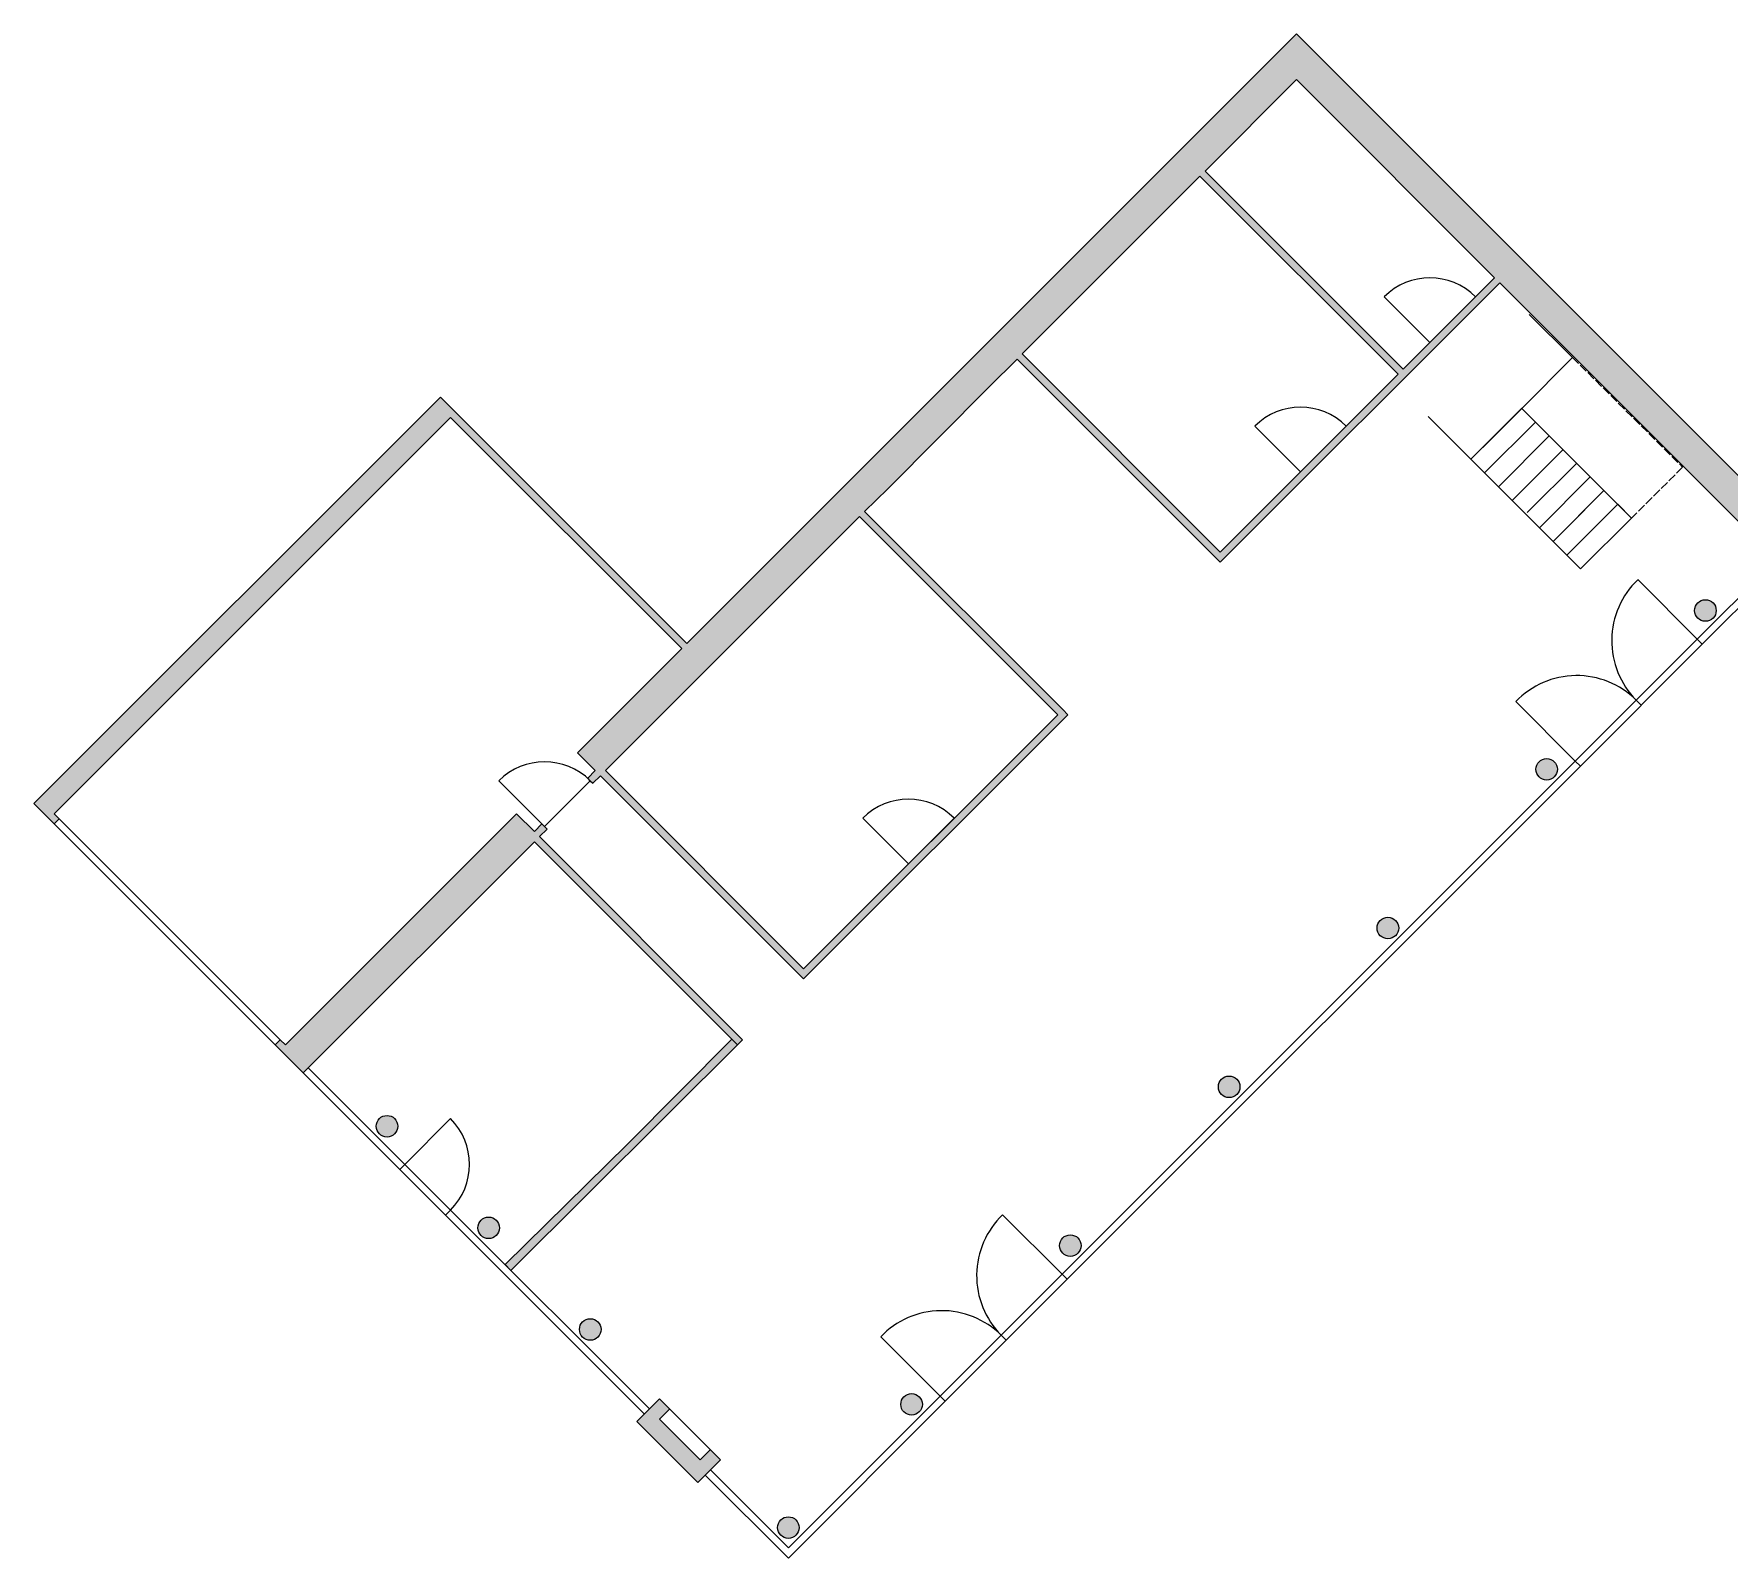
# Model space of a CAD drawing. Header units: millimetres. Extents: x 1055 to 35274, y -3049 to 16218.
# Drawn here: x 6229 to 8588, y -3049 to -927 of the extents above; entities that cross this region are included whole.
import ezdxf

# ---------------------------------------------------------------- set-up
doc = ezdxf.new("R2010")
doc.units = ezdxf.units.MM
doc.linetypes.add('ACAD_ISO02W100', pattern=[15, 12, -3])
doc.layers.add('blabla', color=1, linetype='ACAD_ISO02W100', lineweight=9)
doc.layers.add('Testo', color=8, linetype='Continuous', lineweight=9)
for name, color, linetype in [('fillings', 7, 'Continuous'), ('glass', 4, 'Continuous'), ('infissi', 8, 'Continuous'), ('sectioned walls', 7, 'Continuous')]:
    doc.layers.add(name, color=color, linetype=linetype)

# ---------------------------------------------------------------- blocks, each defined once
blk = doc.blocks.new('door')
at = {"layer": 'infissi'}
blk.add_line((0, 0), (-82.8, 82.8), dxfattribs=at)
blk.add_arc((-1.4, -2.1), 117.6, 133.7934, 224.7739, dxfattribs=at)

msp = doc.modelspace()

# ---------------------------------------------------------------- hatches: boundary and pattern name
h = msp.add_hatch(color=250)
h.dxf.hatch_style = 1
h.paths.add_polyline_path([(7986.328, -927.436), (7137.8, -1775.964), (6794.853, -1433.017), (6229.168, -1998.703), (6257.452, -2026.987), (6264.523, -2019.916), (6257.452, -2012.845), (6808.995, -1461.302), (7130.729, -1783.035), (6985.772, -1927.992), (7010.521, -1952.741), (6999.914, -1963.348), (7003.45, -1966.883), (7006.985, -1970.419), (7017.592, -1959.812), (7300.435, -2242.655), (7661.062, -1882.027), (7668.069, -1875.021), (7661.059, -1867.888), (7385.28, -1592.33), (7385.189, -1592.24), (7385.305, -1592.128), (7417.697, -1560.78), (7558.502, -1418.745), (7597.443, -1380.109), (7880.135, -1662.721), (7880.253, -1662.836), (8269.171, -1273.918), (8661.615, -1666.363), (8693.435, -1634.543)])
h.paths.add_polyline_path([(8262.1, -1266.847), (8134.821, -1394.127), (7859.049, -1118.355), (7986.328, -991.076)], flags=16)
h.paths.add_polyline_path([(8127.75, -1401.198), (7880.262, -1648.685), (7604.491, -1372.913), (7851.978, -1125.426)], flags=16)
h.paths.add_polyline_path([(7653.988, -1874.959), (7300.435, -2228.513), (7024.663, -1952.741), (7378.216, -1599.188)], flags=16)
at = {"layer": 'fillings'}
h = msp.add_hatch(color=250, dxfattribs=at)
h.dxf.hatch_style = 1
h.paths.add_polyline_path([(6735.607, -2447.716, 1), (6705.607, -2447.716, 1)])
h.paths.add_polyline_path([(6877.028, -2589.137, 1), (6847.028, -2589.137, 1)])
h.paths.add_polyline_path([(6988.45, -2730.558, 1), (7018.45, -2730.558, 1)])
h.paths.add_polyline_path([(7152.978, -2943.726), (7184.798, -2911.906), (7170.655, -2897.764), (7156.513, -2911.906), (7099.945, -2855.338), (7114.087, -2841.195), (7099.945, -2827.053), (7068.125, -2858.873)])
h.paths.add_polyline_path([(7465.645, -2834.806, 1), (7435.645, -2834.806, 1)])
h.paths.add_polyline_path([(7264.171, -3006.28, 1), (7294.171, -3006.28, 1)])
h.paths.add_polyline_path([(7686.615, -2613.836, 1), (7656.615, -2613.836, 1)])
h.paths.add_polyline_path([(7877.586, -2392.865, 1), (7907.586, -2392.865, 1)])
h.paths.add_polyline_path([(8098.557, -2171.894, 1), (8128.557, -2171.894, 1)], flags=17)
h.paths.add_polyline_path([(8349.528, -1950.923, 1), (8319.528, -1950.923, 1)], flags=17)
h.paths.add_polyline_path([(8570.499, -1729.952, 1), (8540.499, -1729.952, 1)], flags=17)
at = {"layer": 'Testo'}
h = msp.add_hatch(color=250, dxfattribs=at)
h.dxf.hatch_style = 1
h.paths.add_polyline_path([(6925.668, -2051.736), (7208.305, -2334.374), (7215.392, -2327.318), (6932.739, -2044.665), (6943.346, -2034.058), (6939.81, -2030.523), (6936.275, -2026.987), (6925.668, -2037.594), (6900.919, -2012.845), (6579.186, -2334.579), (6572.115, -2327.508), (6565.044, -2334.579), (6603.934, -2373.469)])
h.paths.add_polyline_path([(7208.305, -2334.374), (7200.274, -2326.343), (7055.208, -2472.677), (6884.955, -2640.348), (6892.939, -2648.332)])

# ---------------------------------------------------------------- linework, layer by layer
for p, q in [((8370.507, -1377.733), (8310.341, -1317.791)), ((7558.502, -1418.745), (7597.443, -1380.109)), ((7597.443, -1380.109), (7880.135, -1662.721)), ((7604.491, -1372.913), (7880.262, -1648.685)), ((8300.089, -1448.846), (8370.507, -1377.733)), ((7558.502, -1418.745), (7417.697, -1560.78)), ((8169.536, -1459.826), (8381.668, -1671.958)), ((8261.376, -1487.084), (8300.089, -1448.846)), ((8452.731, -1601.204), (8300.089, -1448.846)), ((8261.376, -1487.084), (8229.05, -1519.34)), ((7417.697, -1560.78), (7385.305, -1592.128)), ((7653.988, -1874.959), (7378.216, -1599.188)), ((7385.305, -1592.128), (7385.189, -1592.24)), ((7385.189, -1592.24), (7385.28, -1592.33)), ((7385.28, -1592.33), (7661.059, -1867.888)), ((7880.135, -1662.721), (7880.253, -1662.836)), ((7661.059, -1867.888), (7668.069, -1875.021)), ((7668.069, -1875.021), (7661.062, -1882.027)), ((6925.668, -2051.736), (7208.305, -2334.374)), ((6932.739, -2044.665), (7215.392, -2327.318)), ((7055.208, -2472.677), (7200.274, -2326.343)), ((7055.208, -2472.677), (6884.955, -2640.348)), ((6884.955, -2640.348), (6892.921, -2648.35))]:
    msp.add_line(p, q)
at = {"lineweight": 0}
msp.add_line((8452.731, -1601.204), (8381.668, -1671.958), dxfattribs=at)
at = {"layer": 'blabla', "color": 1, "linetype": 'ACAD_ISO02W100', "lineweight": 0}
for p, q in [((8370.507, -1377.733), (8523.793, -1530.451)), ((8523.793, -1530.451), (8452.731, -1601.204))]:
    msp.add_line(p, q, dxfattribs=at)
at = {"layer": 'fillings'}
msp.add_line((7215.392, -2327.318), (6892.939, -2648.332), dxfattribs=at)
at = {"layer": 'glass'}
for p, q in [((7653.988, -1874.959), (7378.216, -1599.188)), ((8654.544, -1659.292), (8544.059, -1769.777)), ((8661.615, -1666.363), (8551.13, -1776.848)), ((8374.353, -1939.483), (8544.059, -1769.777)), ((8381.424, -1946.554), (8551.13, -1776.848)), ((7653.988, -1874.959), (7653.988, -1874.959)), ((8374.353, -1939.483), (7660.175, -2653.661)), ((8381.424, -1946.554), (7667.246, -2660.732)), ((6738.285, -2507.82), (6603.934, -2373.469)), ((6745.356, -2500.749), (6611.005, -2366.398)), ((6745.356, -2500.749), (6808.995, -2564.388)), ((6738.285, -2507.82), (6801.924, -2571.459)), ((7078.732, -2848.267), (6801.924, -2571.459)), ((7085.803, -2841.195), (6808.995, -2564.388)), ((7490.47, -2823.366), (7660.175, -2653.661)), ((7497.541, -2830.437), (7667.246, -2660.732)), ((7490.47, -2823.366), (7279.221, -3034.614)), ((7497.541, -2830.437), (7279.221, -3048.756)), ((7279.221, -3048.756), (7163.584, -2933.119)), ((7279.221, -3034.614), (7170.655, -2926.048))]:
    msp.add_line(p, q, dxfattribs=at)
at = {"layer": 'infissi'}
for p, q in [((8171.994, -1356.953), (8108.355, -1293.313)), ((8171.994, -1356.953), (8235.634, -1293.313)), ((7991.962, -1536.985), (7928.322, -1473.346)), ((7991.962, -1536.985), (8055.601, -1473.346)), ((8551.13, -1776.848), (8544.033, -1769.802)), ((8374.328, -1939.508), (8291.571, -1856.701)), ((8466.277, -1861.701), (8459.181, -1854.655)), ((8381.424, -1946.554), (8374.328, -1939.508)), ((6939.81, -2030.523), (6876.171, -1966.883)), ((6939.81, -2030.523), (7003.45, -1966.883)), ((6565.044, -2334.579), (6257.452, -2026.987)), ((6572.115, -2327.508), (6264.523, -2019.916)), ((7446.322, -2082.625), (7382.682, -2018.986)), ((7446.322, -2082.625), (7509.962, -2018.986)), ((6745.356, -2500.749), (6808.995, -2437.109)), ((6745.356, -2500.749), (6738.285, -2507.82)), ((6808.995, -2564.388), (6801.924, -2571.459)), ((7660.175, -2653.661), (7577.393, -2570.879)), ((7667.246, -2660.732), (7660.175, -2653.661)), ((7490.47, -2823.366), (7407.688, -2740.584)), ((7582.393, -2745.584), (7575.322, -2738.513)), ((7497.541, -2830.437), (7490.47, -2823.366))]:
    msp.add_line(p, q, dxfattribs=at)
for centre, radius, start, end in [((8171.994, -1356.953), 90, 45, 135), ((7991.962, -1536.985), 90, 45, 135), ((8376.381, -1938.025), 117.5, 45.196549, 136.202052), ((6939.81, -2030.523), 90, 45, 135), ((7446.322, -2082.625), 90, 45, 135), ((6745.356, -2500.749), 90, 315, 45), ((7658.735, -2655.714), 117.531, 133.795652, 224.78868), ((7492.523, -2821.926), 117.531, 45.21132, 136.204348)]:
    msp.add_arc(centre, radius, start, end, dxfattribs=at)
at = {"layer": 'sectioned walls'}
for p, q in [((7137.8, -1775.964), (7986.328, -927.436)), ((7986.328, -927.436), (8693.435, -1634.543)), ((7859.049, -1118.355), (7986.328, -991.076)), ((7986.328, -991.076), (8262.1, -1266.847)), ((7604.491, -1372.913), (7851.978, -1125.426)), ((7851.978, -1125.426), (8127.75, -1401.198)), ((7859.049, -1118.355), (8134.821, -1394.127)), ((7880.253, -1662.836), (8269.171, -1273.918)), ((8134.821, -1394.127), (8262.1, -1266.847)), ((8269.171, -1273.918), (8661.615, -1666.363)), ((7880.262, -1648.685), (8127.75, -1401.198)), ((6229.168, -1998.703), (6794.853, -1433.017)), ((6794.853, -1433.017), (7137.8, -1775.964)), ((6257.452, -2012.845), (6808.995, -1461.302)), ((6808.995, -1461.302), (7130.729, -1783.035)), ((7024.663, -1952.741), (7378.216, -1599.188)), ((6985.772, -1927.992), (7130.729, -1783.035)), ((7300.435, -2228.513), (7653.988, -1874.959)), ((7300.435, -2242.655), (7661.062, -1882.027)), ((6985.772, -1927.992), (7010.521, -1952.741)), ((6999.914, -1963.348), (7010.521, -1952.741)), ((7024.663, -1952.741), (7300.435, -2228.513)), ((7003.45, -1966.883), (6999.914, -1963.348)), ((7003.45, -1966.883), (7006.985, -1970.419)), ((7006.985, -1970.419), (7017.592, -1959.812)), ((7017.592, -1959.812), (7300.435, -2242.655)), ((6257.452, -2026.987), (6229.168, -1998.703)), ((6264.523, -2019.916), (6257.452, -2012.845)), ((6264.523, -2019.916), (6257.452, -2026.987)), ((6579.186, -2334.579), (6900.919, -2012.845)), ((6900.919, -2012.845), (6925.668, -2037.594)), ((6936.275, -2026.987), (6925.668, -2037.594)), ((6939.81, -2030.523), (6936.275, -2026.987)), ((6603.934, -2373.469), (6925.668, -2051.736)), ((6943.346, -2034.058), (6932.739, -2044.665)), ((6939.81, -2030.523), (6943.346, -2034.058)), ((6572.115, -2327.508), (6565.044, -2334.579)), ((6603.934, -2373.469), (6565.044, -2334.579)), ((6572.115, -2327.508), (6579.186, -2334.579)), ((7099.945, -2827.053), (7068.125, -2858.873)), ((7184.798, -2911.906), (7099.945, -2827.053)), ((7114.087, -2841.195), (7099.945, -2855.338)), ((7068.125, -2858.873), (7152.978, -2943.726)), ((7156.513, -2911.906), (7099.945, -2855.338)), ((7170.655, -2897.764), (7156.513, -2911.906)), ((7184.798, -2911.906), (7152.978, -2943.726))]:
    msp.add_line(p, q, dxfattribs=at)
at = {"layer": 'sectioned walls', "lineweight": 0}
for p, q in [((8229.071, -1519.319), (8299.75, -1448.509)), ((8319.033, -1467.719), (8248.231, -1538.521)), ((8267.389, -1557.679), (8338.124, -1486.811)), ((8357.318, -1505.934), (8286.481, -1576.77)), ((8381.668, -1671.958), (8229.216, -1519.175)), ((8307.597, -1593.477), (8376.41, -1525.025)), ((8395.229, -1543.774), (8324.356, -1614.646)), ((8343.514, -1633.804), (8414.32, -1562.866)), ((8433.496, -1582.006), (8362.606, -1652.896)), ((8452.618, -1601.317), (8381.668, -1671.958)), ((8433.443, -1582.059), (8452.618, -1601.317))]:
    msp.add_line(p, q, dxfattribs=at)
at = {"layer": 'sectioned walls', "color": 5, "lineweight": 0}
for p, q in [((8387.552, -1589.766), (8343.514, -1633.804)), ((8393.437, -1622.139), (8433.496, -1582.006))]:
    msp.add_line(p, q, dxfattribs=at)
at = {"layer": 'sectioned walls'}
for centre in [(8555.499, -1729.952), (8334.528, -1950.923), (8113.557, -2171.894), (7892.586, -2392.865), (6720.607, -2447.716), (6862.028, -2589.137), (7671.615, -2613.836), (7003.45, -2730.558), (7450.645, -2834.806), (7279.171, -3006.28)]:
    msp.add_circle(centre, 15, dxfattribs=at)

# ---------------------------------------------------------------- block references
at = {"lineweight": 0}
msp.add_blockref('door', (8544.033, -1769.802), dxfattribs=at)

doc.saveas('drawing.dxf')
